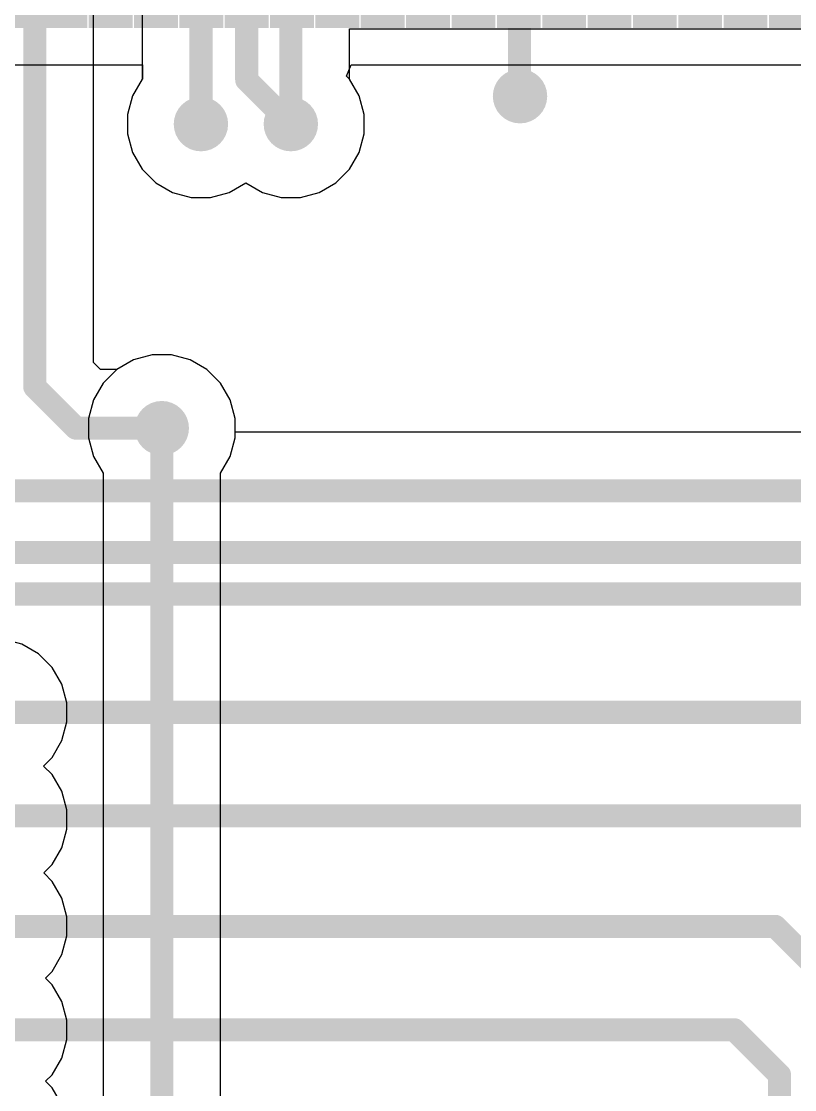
# Model space of a CAD drawing. Header units: millimetres. Extents: x 0 to 214, y 0 to 214.
# Drawn here: x 3.838 to 4.1737, y 2.6208 to 3.0846 of the extents above; entities that cross this region are included whole.
import ezdxf

# ---------------------------------------------------------------- set-up
doc = ezdxf.new("R2010")
doc.units = ezdxf.units.MM
doc.header["$MEASUREMENT"] = 0
for name, color, linetype in [('BottomLayer', 5, 'Continuous'), ('TopLayer', 1, 'Continuous'), ('TopSolder', 216, 'Continuous'), ('ViaHoleLayer', 16, 'Continuous')]:
    doc.layers.add(name, color=color, linetype=linetype)

# ---------------------------------------------------------------- blocks, each defined once
blk = doc.blocks.new('LQFP_144_20_20__126')
at = {"layer": 'TopSolder'}
for points in [[(-0.29494, 0.38576), (-0.29494, 0.45518), (-0.27592, 0.45518), (-0.27592, 0.38576)], [(-0.27526, 0.38576), (-0.27526, 0.45518), (-0.25624, 0.45518), (-0.25624, 0.38576)], [(-0.25557, 0.38576), (-0.25557, 0.45518), (-0.23655, 0.45518), (-0.23655, 0.38576)], [(-0.23589, 0.38576), (-0.23589, 0.45518), (-0.21687, 0.45518), (-0.21687, 0.38576)], [(-0.2162, 0.38576), (-0.2162, 0.45518), (-0.19718, 0.45518), (-0.19718, 0.38576)], [(-0.19652, 0.38576), (-0.19652, 0.45518), (-0.1775, 0.45518), (-0.1775, 0.38576)], [(-0.17683, 0.38576), (-0.17683, 0.45518), (-0.15781, 0.45518), (-0.15781, 0.38576)], [(-0.15715, 0.38576), (-0.15715, 0.45518), (-0.13813, 0.45518), (-0.13813, 0.38576)], [(-0.13746, 0.38576), (-0.13746, 0.45518), (-0.11844, 0.45518), (-0.11844, 0.38576)], [(-0.11778, 0.38576), (-0.11778, 0.45518), (-0.09876, 0.45518), (-0.09876, 0.38576)], [(-0.09809, 0.38576), (-0.09809, 0.45518), (-0.07907, 0.45518), (-0.07907, 0.38576)], [(-0.07841, 0.38576), (-0.07841, 0.45518), (-0.05939, 0.45518), (-0.05939, 0.38576)], [(-0.05872, 0.38576), (-0.05872, 0.45518), (-0.0397, 0.45518), (-0.0397, 0.38576)], [(-0.03904, 0.38576), (-0.03904, 0.45518), (-0.02002, 0.45518), (-0.02002, 0.38576)], [(-0.01935, 0.38576), (-0.01935, 0.45518), (-0.00033, 0.45518), (-0.00033, 0.38576)], [(0.00033, 0.38576), (0.00033, 0.45518), (0.01935, 0.45518), (0.01935, 0.38576)], [(0.02002, 0.38576), (0.02002, 0.45518), (0.03904, 0.45518), (0.03904, 0.38576)], [(0.0397, 0.38576), (0.0397, 0.45518), (0.05872, 0.45518), (0.05872, 0.38576)]]:
    blk.add_hatch(color=216, dxfattribs=at).paths.add_polyline_path(points)

msp = doc.modelspace()

# ---------------------------------------------------------------- hatches: boundary and pattern name
at = {"layer": 'BottomLayer'}
h = msp.add_hatch(color=5, dxfattribs=at)
edge = h.paths.add_edge_path()
edge.add_arc((4.05453, 3.05213), 0.01181, 0, 360)
h = msp.add_hatch(color=5, dxfattribs=at)
edge = h.paths.add_edge_path()
edge.add_arc((3.916, 3.04), 0.01181, 0, 360)
h = msp.add_hatch(color=5, dxfattribs=at)
edge = h.paths.add_edge_path()
edge.add_arc((3.95503, 3.04), 0.01181, 0, 360)
h = msp.add_hatch(color=5, dxfattribs=at)
edge = h.paths.add_edge_path()
edge.add_arc((3.899, 2.908), 0.01181, 0, 360)
at = {"layer": 'TopLayer'}
h = msp.add_hatch(color=1, dxfattribs=at)
edge = h.paths.add_edge_path()
edge.add_arc((4.05453, 3.05213), 0.01181, 0, 360)
h = msp.add_hatch(color=1, dxfattribs=at)
edge = h.paths.add_edge_path()
edge.add_arc((3.916, 3.04), 0.01181, 0, 360)
h = msp.add_hatch(color=1, dxfattribs=at)
edge = h.paths.add_edge_path()
edge.add_arc((3.95503, 3.04), 0.01181, 0, 360)
h = msp.add_hatch(color=1, dxfattribs=at)
edge = h.paths.add_edge_path()
edge.add_arc((3.899, 2.908), 0.01181, 0, 360)
at = {"layer": 'ViaHoleLayer'}
h = msp.add_hatch(color=16, dxfattribs=at)
edge = h.paths.add_edge_path()
edge.add_arc((4.05453, 3.05213), 0.00591, 0, 360)
h = msp.add_hatch(color=16, dxfattribs=at)
edge = h.paths.add_edge_path()
edge.add_arc((3.916, 3.04), 0.00591, 0, 360)
h = msp.add_hatch(color=16, dxfattribs=at)
edge = h.paths.add_edge_path()
edge.add_arc((3.95503, 3.04), 0.00591, 0, 360)
h = msp.add_hatch(color=16, dxfattribs=at)
edge = h.paths.add_edge_path()
edge.add_arc((3.899, 2.908), 0.00591, 0, 360)

# ---------------------------------------------------------------- linework, layer by layer
at = {"layer": 'BottomLayer'}
for p, q in [((3.86934, 2.93649), (3.86934, 3.23628)), ((3.89051, 3.10426), (3.89051, 3.05947)), ((3.98052, 3.05947), (3.98052, 3.08133)), ((3.98052, 3.08133), (4.26533, 3.08133)), ((3.89051, 3.05947), (3.88636, 3.05228)), ((3.98468, 3.05228), (3.98052, 3.05947)), ((3.88636, 3.05228), (3.88419, 3.04419)), ((3.98684, 3.04419), (3.98468, 3.05228)), ((3.88419, 3.04419), (3.88419, 3.03581)), ((3.98684, 3.03581), (3.98684, 3.04419)), ((3.88419, 3.03581), (3.88636, 3.02772)), ((3.98468, 3.02772), (3.98684, 3.03581)), ((3.88636, 3.02772), (3.89054, 3.02047)), ((3.98049, 3.02047), (3.98468, 3.02772)), ((3.89054, 3.02047), (3.89647, 3.01454)), ((3.97457, 3.01454), (3.98049, 3.02047)), ((3.89647, 3.01454), (3.90372, 3.01036)), ((3.90372, 3.01036), (3.91181, 3.00819)), ((3.92019, 3.00819), (3.92828, 3.01036)), ((3.92828, 3.01036), (3.93552, 3.01454)), ((3.93552, 3.01454), (3.94275, 3.01036)), ((3.94275, 3.01036), (3.95085, 3.00819)), ((3.95922, 3.00819), (3.96731, 3.01036)), ((3.96731, 3.01036), (3.97457, 3.01454)), ((3.91181, 3.00819), (3.92019, 3.00819)), ((3.95085, 3.00819), (3.95922, 3.00819)), ((3.87234, 2.93349), (3.86934, 2.93649)), ((3.88672, 2.93764), (3.87953, 2.93349)), ((3.89481, 2.93981), (3.88672, 2.93764)), ((3.90319, 2.93981), (3.89481, 2.93981)), ((3.91128, 2.93764), (3.90319, 2.93981)), ((3.91853, 2.93346), (3.91128, 2.93764)), ((3.87953, 2.93349), (3.87234, 2.93349)), ((3.92446, 2.92753), (3.91853, 2.93346)), ((3.92864, 2.92028), (3.92446, 2.92753)), ((3.93081, 2.91219), (3.92864, 2.92028)), ((3.93081, 2.9063), (3.93081, 2.91219)), ((4.24263, 2.9063), (3.93081, 2.9063))]:
    msp.add_line(p, q, dxfattribs=at)
at = {"layer": 'BottomLayer', "const_width": 0.01}
for points in [[(3.84385, 2.92593), (3.84385, 3.4935)], [(3.916, 3.04), (3.916, 3.10426)], [(3.95503, 3.04), (3.95503, 3.09485)], [(3.84385, 2.92593), (3.86178, 2.908)], [(3.86178, 2.908), (3.899, 2.908)], [(3.788, 2.88081), (4.24263, 2.88081)], [(3.7704, 2.854), (4.22638, 2.854)], [(3.77785, 2.836), (4.21539, 2.836)], [(3.826, 2.78462), (4.19238, 2.78462)], [(3.82759, 2.73974), (4.18026, 2.73974)], [(3.826, 2.6917), (4.1653, 2.6917)], [(4.1653, 2.6917), (4.18452, 2.67248)], [(3.826, 2.64682), (4.14755, 2.64682)], [(4.14755, 2.64682), (4.16722, 2.62715)], [(4.16722, 2.128), (4.16722, 2.62715)]]:
    msp.add_lwpolyline(points, dxfattribs=at)
at = {"layer": 'BottomLayer', "const_width": 0.005}
for points in [[(3.9135, 3.04, 1), (3.9185, 3.04, 1)], [(3.95253, 3.04, 1), (3.95753, 3.04, 1)], [(3.84135, 2.92593, 1), (3.84635, 2.92593, 1)], [(3.84135, 2.92593, 1), (3.84635, 2.92593, 1)], [(3.85928, 2.908, 1), (3.86428, 2.908, 1)], [(3.85928, 2.908, 1), (3.86428, 2.908, 1)], [(3.8965, 2.908, 1), (3.9015, 2.908, 1)], [(4.1628, 2.6917, 1), (4.1678, 2.6917, 1)], [(4.1628, 2.6917, 1), (4.1678, 2.6917, 1)], [(4.14505, 2.64682, 1), (4.15005, 2.64682, 1)], [(4.14505, 2.64682, 1), (4.15005, 2.64682, 1)], [(4.16472, 2.62715, 1), (4.16972, 2.62715, 1)], [(4.16472, 2.62715, 1), (4.16972, 2.62715, 1)]]:
    msp.add_lwpolyline(points, format="xyb", close=True, dxfattribs=at)
at = {"layer": 'TopLayer'}
for p, q in [((3.77524, 3.0658), (3.8906, 3.0658)), ((3.8906, 3.0658), (3.8906, 3.05959)), ((3.97922, 3.0608), (3.98129, 3.0658)), ((3.98129, 3.0658), (4.32376, 3.0658)), ((3.89054, 3.05953), (3.88636, 3.05228)), ((3.8906, 3.05959), (3.89054, 3.05953)), ((3.98049, 3.05953), (3.97922, 3.0608)), ((3.98468, 3.05228), (3.98049, 3.05953)), ((3.88636, 3.05228), (3.88419, 3.04419)), ((3.98684, 3.04419), (3.98468, 3.05228)), ((3.88419, 3.04419), (3.88419, 3.03581)), ((3.98684, 3.03581), (3.98684, 3.04419)), ((3.88419, 3.03581), (3.88636, 3.02772)), ((3.98468, 3.02772), (3.98684, 3.03581)), ((3.88636, 3.02772), (3.89054, 3.02047)), ((3.98049, 3.02047), (3.98468, 3.02772)), ((3.89054, 3.02047), (3.89647, 3.01454)), ((3.97457, 3.01454), (3.98049, 3.02047)), ((3.89647, 3.01454), (3.90372, 3.01036)), ((3.90372, 3.01036), (3.91181, 3.00819)), ((3.92019, 3.00819), (3.92828, 3.01036)), ((3.92828, 3.01036), (3.93552, 3.01454)), ((3.93552, 3.01454), (3.94275, 3.01036)), ((3.94275, 3.01036), (3.95085, 3.00819)), ((3.95922, 3.00819), (3.96731, 3.01036)), ((3.96731, 3.01036), (3.97457, 3.01454)), ((3.91181, 3.00819), (3.92019, 3.00819)), ((3.95085, 3.00819), (3.95922, 3.00819)), ((3.88672, 2.93764), (3.87947, 2.93346)), ((3.89481, 2.93981), (3.88672, 2.93764)), ((3.90319, 2.93981), (3.89481, 2.93981)), ((3.91128, 2.93764), (3.90319, 2.93981)), ((3.91853, 2.93346), (3.91128, 2.93764)), ((3.87947, 2.93346), (3.87354, 2.92753)), ((3.92446, 2.92753), (3.91853, 2.93346)), ((3.87354, 2.92753), (3.86936, 2.92028)), ((3.92864, 2.92028), (3.92446, 2.92753)), ((3.86936, 2.92028), (3.86719, 2.91219)), ((3.93081, 2.91219), (3.92864, 2.92028)), ((3.86719, 2.91219), (3.86719, 2.90381)), ((3.93081, 2.90381), (3.93081, 2.91219)), ((3.86719, 2.90381), (3.86936, 2.89572)), ((3.92864, 2.89572), (3.93081, 2.90381)), ((3.86936, 2.89572), (3.87351, 2.88853)), ((3.92449, 2.88853), (3.92864, 2.89572)), ((3.87351, 2.88853), (3.87351, 2.60635)), ((3.92449, 2.59579), (3.92449, 2.88853)), ((3.83828, 2.81426), (3.83019, 2.81643)), ((3.84553, 2.81007), (3.83828, 2.81426)), ((3.85146, 2.80415), (3.84553, 2.81007)), ((3.85564, 2.7969), (3.85146, 2.80415)), ((3.85781, 2.78881), (3.85564, 2.7969)), ((3.85781, 2.78043), (3.85781, 2.78881)), ((3.85564, 2.77234), (3.85781, 2.78043)), ((3.85146, 2.76508), (3.85564, 2.77234)), ((3.84767, 2.7613), (3.85146, 2.76508)), ((3.85137, 2.75759), (3.84767, 2.7613)), ((3.85556, 2.75034), (3.85137, 2.75759)), ((3.85772, 2.74225), (3.85556, 2.75034)), ((3.85772, 2.73387), (3.85772, 2.74225)), ((3.85556, 2.72578), (3.85772, 2.73387)), ((3.85137, 2.71853), (3.85556, 2.72578)), ((3.84776, 2.71493), (3.85137, 2.71853)), ((3.85146, 2.71124), (3.84776, 2.71493)), ((3.85564, 2.70398), (3.85146, 2.71124)), ((3.85781, 2.69589), (3.85564, 2.70398)), ((3.85781, 2.68752), (3.85781, 2.69589)), ((3.85564, 2.67943), (3.85781, 2.68752)), ((3.85146, 2.67217), (3.85564, 2.67943)), ((3.84855, 2.66926), (3.85146, 2.67217)), ((3.85146, 2.66635), (3.84855, 2.66926)), ((3.85564, 2.6591), (3.85146, 2.66635)), ((3.85781, 2.65101), (3.85564, 2.6591)), ((3.85781, 2.64263), (3.85781, 2.65101)), ((3.85564, 2.63454), (3.85781, 2.64263)), ((3.85146, 2.62729), (3.85564, 2.63454)), ((3.84859, 2.62442), (3.85146, 2.62729)), ((3.85146, 2.62155), (3.84859, 2.62442)), ((3.85564, 2.6143), (3.85146, 2.62155))]:
    msp.add_line(p, q, dxfattribs=at)
at = {"layer": 'TopLayer', "const_width": 0.01}
for points in [[(3.91609, 3.04009), (3.91609, 3.11642)], [(3.93586, 3.05917), (3.93586, 3.11651)], [(4.05425, 3.05241), (4.05425, 3.11623)], [(3.93586, 3.05917), (3.95503, 3.04)], [(4.05425, 3.05241), (4.05453, 3.05213)], [(3.916, 3.04), (3.91609, 3.04009)], [(3.899, 2.59579), (3.899, 2.908)]]:
    msp.add_lwpolyline(points, dxfattribs=at)
at = {"layer": 'TopLayer', "const_width": 0.005}
for points in [[(3.93336, 3.05917, 1), (3.93836, 3.05917, 1)], [(3.93336, 3.05917, 1), (3.93836, 3.05917, 1)], [(4.05175, 3.05241, 1), (4.05675, 3.05241, 1)], [(4.05175, 3.05241, 1), (4.05675, 3.05241, 1)], [(4.05203, 3.05213, 1), (4.05703, 3.05213, 1)], [(3.9135, 3.04, 1), (3.9185, 3.04, 1)], [(3.91359, 3.04009, 1), (3.91859, 3.04009, 1)], [(3.91359, 3.04009, 1), (3.91859, 3.04009, 1)], [(3.95253, 3.04, 1), (3.95753, 3.04, 1)], [(3.8965, 2.908, 1), (3.9015, 2.908, 1)]]:
    msp.add_lwpolyline(points, format="xyb", close=True, dxfattribs=at)

# ---------------------------------------------------------------- block references
msp.add_blockref('LQFP_144_20_20__126', (4.12287, 2.69603))

doc.saveas('drawing.dxf')
